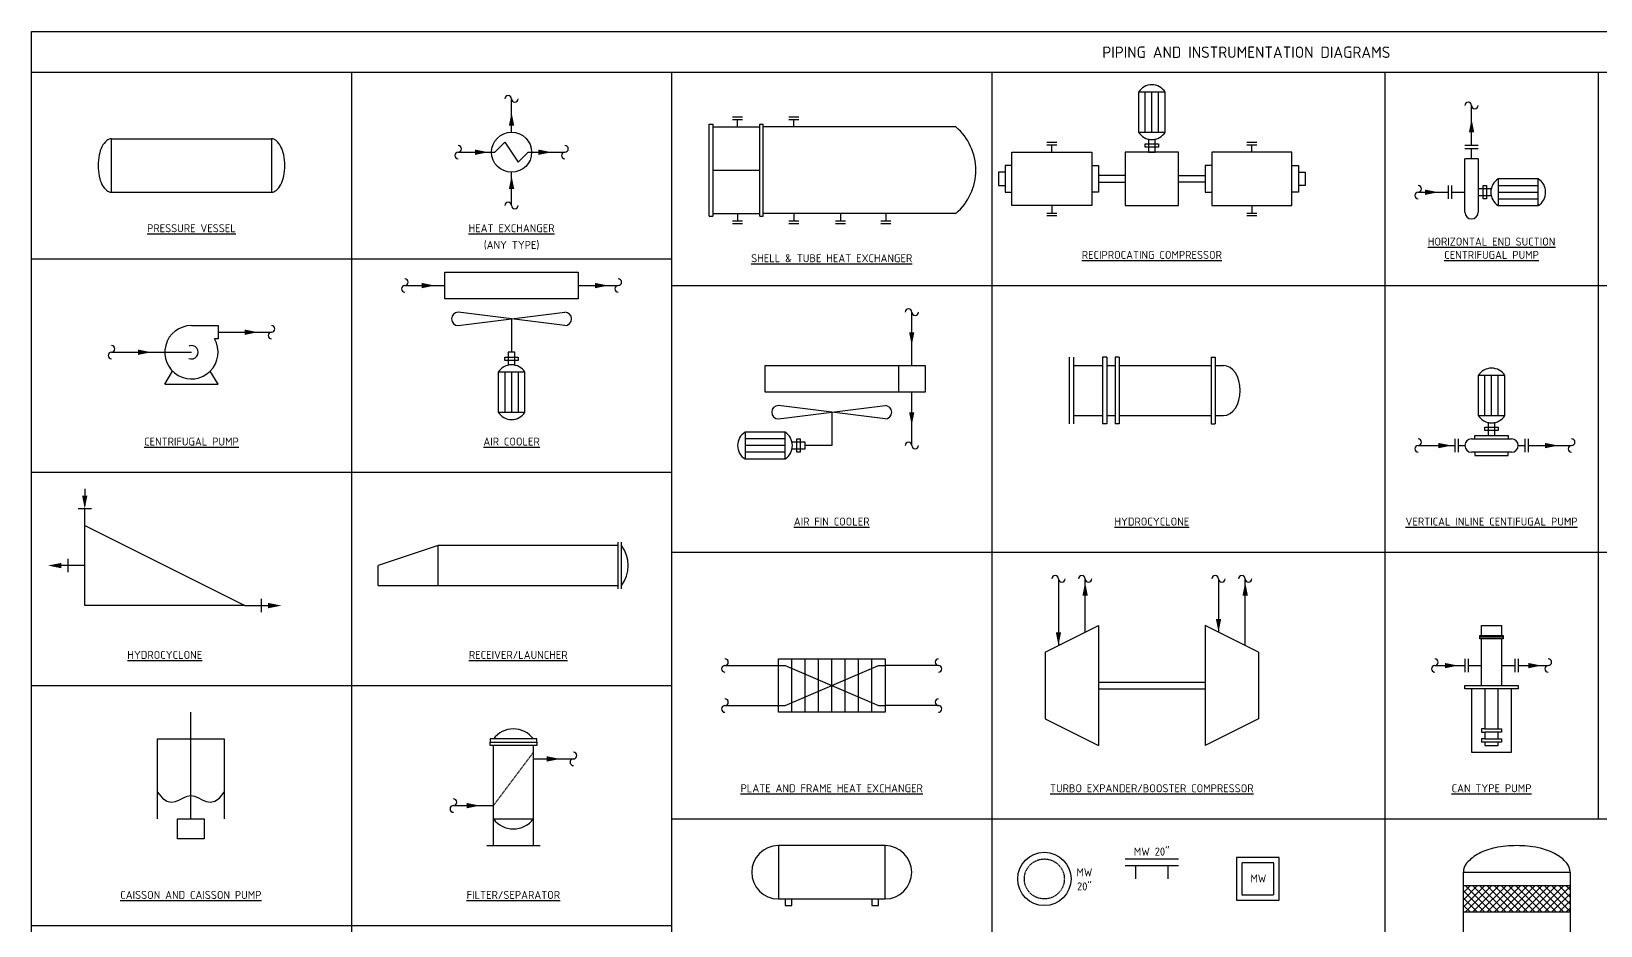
# Model space of a CAD drawing. Header units: millimetres. Extents: x 5058 to 5969, y 3741 to 4532.
# Drawn here: x 5058 to 5646, y 4196 to 4532 of the extents above; entities that cross this region are included whole.
import ezdxf
from ezdxf.enums import TextEntityAlignment as Align

# ---------------------------------------------------------------- set-up
doc = ezdxf.new("R2010")
doc.units = ezdxf.units.MM
doc.linetypes.add('CENTER2', pattern=[1.125, 0.75, -0.125, 0.125, -0.125])
doc.linetypes.add('HIDDEN', pattern=[0.375, 0.25, -0.125])
for name, color, linetype in [('EQUIP', 3, 'Continuous'), ('INST', 2, 'Continuous'), ('MINOR', 1, 'Continuous'), ('PID', 2, 'Continuous'), ('text', 3, 'Continuous'), ('TEXT_10', 2, 'Continuous')]:
    doc.layers.add(name, color=color, linetype=linetype)
doc.styles.add('X1', font='iso3098b.shx', dxfattribs={"height": 0.125})

# ---------------------------------------------------------------- blocks, each defined once
blk = doc.blocks.new('FLG')
at = {"color": 0}
blk.add_line((0, 0.25), (0, -0.25), dxfattribs=at)

msp = doc.modelspace()

# ---------------------------------------------------------------- hatches: boundary and pattern name
h = msp.add_hatch()
h.set_pattern_fill('ANSI37', color=256, scale=0.6)
h.set_pattern_definition([(45, (1870.4389, 2839.1408), (-1.3470384, 1.3470384), []), (135, (1870.4389, 2839.1408), (-1.3470384, -1.3470384), [])])
h.paths.add_polyline_path([(5634.69, 4211.39), (5594.69, 4211.39), (5594.69, 4201.39), (5634.69, 4201.39)])

# ---------------------------------------------------------------- linework, layer by layer
at = {"linetype": 'Continuous'}
for p, q in [((5057.9, 4516.4), (5968.74, 4516.4)), ((5177.9, 4516.4), (5177.9, 3998.9)), ((5297.9, 4516.4), (5297.9, 3998.9)), ((5417.9, 4516.4), (5417.9, 3998.9)), ((5565.25, 4516.4), (5565.25, 3998.9)), ((5645.25, 4516.4), (5645.25, 4236.4)), ((5057.9, 4446.4), (5297.9, 4446.4)), ((5297.9, 4436.4), (5968.74, 4436.4)), ((5057.9, 4366.4), (5297.9, 4366.4)), ((5297.9, 4336.4), (5968.74, 4336.4)), ((5057.9, 4286.4), (5297.9, 4286.4)), ((5117.69, 4236.4), (5117.69, 4276.4)), ((5297.9, 4236.4), (5968.74, 4236.4)), ((5057.9, 4196.4), (5297.9, 4196.4))]:
    msp.add_line(p, q, dxfattribs=at)
msp.add_lwpolyline([(5968.74, 3998.9), (5057.9, 3998.9), (5057.9, 4531.72), (5968.74, 4531.72)], close=True, dxfattribs=at)
msp.add_lwpolyline([(5105.19, 4246.4), (5107.01, 4244.2), (5108.73, 4243.04), (5110.36, 4242.71), (5111.91, 4242.97), (5113.41, 4243.57), (5114.86, 4244.29), (5116.28, 4244.9), (5117.69, 4245.15), (5119.1, 4244.9), (5120.52, 4244.29), (5121.98, 4243.57), (5123.47, 4242.97), (5125.03, 4242.71), (5126.66, 4243.04), (5128.37, 4244.2), (5130.19, 4246.4)], dxfattribs=at)
at = {"layer": 'EQUIP'}
for p, q in [((5472.9, 4508.9), (5472.9, 4493.9)), ((5482.9, 4508.9), (5472.9, 4508.9)), ((5482.9, 4493.9), (5482.9, 4508.9)), ((5312, 4462.47), (5312, 4496.89)), ((5312, 4496.89), (5313.35, 4496.89)), ((5313.35, 4496.89), (5313.35, 4462.47)), ((5313.35, 4495.88), (5330.9, 4495.88)), ((5330.9, 4462.47), (5330.9, 4496.89)), ((5330.9, 4496.89), (5332.25, 4496.89)), ((5332.25, 4462.47), (5332.25, 4496.89)), ((5404.48, 4495.88), (5332.25, 4495.88)), ((5472.9, 4493.9), (5482.9, 4493.9)), ((5476.65, 4491.4), (5476.65, 4486.4)), ((5479.15, 4486.4), (5479.15, 4491.4)), ((5476.65, 4486.4), (5479.15, 4486.4)), ((5607.75, 4476.4), (5607.75, 4466.4)), ((5622.75, 4476.4), (5607.75, 4476.4)), ((5622.75, 4466.4), (5622.75, 4476.4)), ((5600.25, 4472.65), (5600.25, 4470.15)), ((5605.25, 4472.65), (5600.25, 4472.65)), ((5600.25, 4470.15), (5605.25, 4470.15)), ((5607.75, 4466.4), (5622.75, 4466.4)), ((5312, 4462.47), (5313.35, 4462.47)), ((5313.35, 4463.48), (5330.9, 4463.48)), ((5330.9, 4462.47), (5332.25, 4462.47)), ((5404.48, 4463.48), (5332.25, 4463.48)), ((5212.9, 4441.4), (5262.9, 4441.4)), ((5212.9, 4431.4), (5212.9, 4441.4)), ((5262.9, 4431.4), (5212.9, 4431.4)), ((5257.9, 4421.4), (5217.9, 4426.4)), ((5217.9, 4421.4), (5257.9, 4426.4)), ((5117.9, 4421.4), (5127.9, 4421.4)), ((5127.9, 4421.4), (5127.9, 4416.4)), ((5127.9, 4416.4), (5126.56, 4416.4)), ((5117.9, 4411.4), (5117.91, 4411.4)), ((5236.65, 4411.4), (5236.65, 4406.4)), ((5239.15, 4411.4), (5236.65, 4411.4)), ((5239.15, 4406.4), (5239.15, 4411.4)), ((5332.9, 4406.4), (5382.9, 4406.4)), ((5332.9, 4396.4), (5332.9, 4406.4)), ((5382.9, 4406.4), (5382.9, 4396.4)), ((5464.15, 4409.53), (5464.15, 4384.53)), ((5465.71, 4409.53), (5464.15, 4409.53)), ((5465.71, 4409.53), (5465.71, 4384.53)), ((5465.71, 4406.4), (5500.09, 4406.4)), ((5500.09, 4409.53), (5500.09, 4384.53)), ((5500.09, 4409.53), (5501.65, 4409.53)), ((5501.65, 4409.53), (5501.65, 4384.53)), ((5501.65, 4406.4), (5504.78, 4406.4)), ((5107.9, 4399.4), (5110.83, 4404.33)), ((5127.9, 4399.4), (5124.97, 4404.33)), ((5232.9, 4403.9), (5232.9, 4388.9)), ((5242.9, 4403.9), (5232.9, 4403.9)), ((5242.9, 4388.9), (5242.9, 4403.9)), ((5600.25, 4402.65), (5600.25, 4387.65)), ((5610.25, 4402.65), (5600.25, 4402.65)), ((5610.25, 4387.65), (5610.25, 4402.65)), ((5107.9, 4399.4), (5127.9, 4399.4)), ((5382.9, 4396.4), (5332.9, 4396.4)), ((5232.9, 4388.9), (5242.9, 4388.9)), ((5337.9, 4386.4), (5377.9, 4391.4)), ((5377.9, 4386.4), (5337.9, 4391.4)), ((5465.71, 4384.53), (5464.15, 4384.53)), ((5465.71, 4387.65), (5500.09, 4387.65)), ((5500.09, 4384.53), (5501.65, 4384.53)), ((5501.65, 4387.65), (5504.78, 4387.65)), ((5600.25, 4387.65), (5610.25, 4387.65)), ((5604, 4385.15), (5604, 4380.15)), ((5606.5, 4380.15), (5606.5, 4385.15)), ((5340.4, 4381.4), (5325.4, 4381.4)), ((5325.4, 4381.4), (5325.4, 4371.4)), ((5340.4, 4371.4), (5340.4, 4381.4)), ((5347.9, 4377.65), (5342.9, 4377.65)), ((5347.9, 4375.15), (5347.9, 4377.65)), ((5604, 4380.15), (5606.5, 4380.15)), ((5325.4, 4371.4), (5340.4, 4371.4)), ((5342.9, 4375.15), (5347.9, 4375.15)), ((5210.4, 4338.9), (5187.9, 4331.4)), ((5210.4, 4323.9), (5210.4, 4338.9)), ((5277.9, 4338.9), (5210.4, 4338.9)), ((5277.9, 4322.65), (5277.9, 4340.15)), ((5279.15, 4322.65), (5279.15, 4340.15)), ((5187.9, 4323.9), (5187.9, 4331.4)), ((5187.9, 4323.9), (5277.9, 4323.9)), ((5437.9, 4298.9), (5457.9, 4308.9)), ((5457.9, 4308.9), (5457.9, 4263.9)), ((5497.9, 4308.9), (5497.9, 4263.9)), ((5517.9, 4298.9), (5497.9, 4308.9)), ((5437.9, 4298.9), (5437.9, 4273.9)), ((5517.9, 4298.9), (5517.9, 4273.9)), ((5437.9, 4273.9), (5457.9, 4263.9)), ((5517.9, 4273.9), (5497.9, 4263.9)), ((5467.84, 4218.9), (5487.84, 4218.9)), ((5471.84, 4213.9), (5471.84, 4218.9)), ((5483.84, 4218.9), (5483.84, 4213.9)), ((5525.64, 4221.89), (5509.64, 4221.89)), ((5509.64, 4221.89), (5509.64, 4205.89)), ((5525.64, 4205.89), (5525.64, 4221.89)), ((5509.64, 4205.89), (5525.64, 4205.89))]:
    msp.add_line(p, q, dxfattribs=at)
at = {"layer": 'EQUIP', "color": 2, "linetype": 'Continuous'}
for p, q in [((5475.4, 4493.9), (5475.4, 4508.9)), ((5477.9, 4493.9), (5477.9, 4508.9)), ((5480.4, 4493.9), (5480.4, 4508.9)), ((5607.75, 4473.9), (5622.75, 4473.9)), ((5607.75, 4471.4), (5622.75, 4471.4)), ((5607.75, 4468.9), (5622.75, 4468.9)), ((5235.4, 4403.9), (5235.4, 4388.9)), ((5237.9, 4403.9), (5237.9, 4388.9)), ((5240.4, 4403.9), (5240.4, 4388.9)), ((5602.75, 4387.65), (5602.75, 4402.65)), ((5605.25, 4387.65), (5605.25, 4402.65)), ((5607.75, 4387.65), (5607.75, 4402.65)), ((5340.4, 4378.9), (5325.4, 4378.9)), ((5340.4, 4376.4), (5325.4, 4376.4)), ((5340.4, 4373.9), (5325.4, 4373.9))]:
    msp.add_line(p, q, dxfattribs=at)
at = {"layer": 'EQUIP', "linetype": 'Continuous'}
for p, q in [((5087.9, 4491.4), (5147.9, 4491.4)), ((5487.9, 4486.4), (5467.9, 4486.4)), ((5467.9, 4486.4), (5467.9, 4466.4)), ((5487.9, 4466.4), (5487.9, 4486.4)), ((5595.25, 4463.9), (5595.25, 4483.9)), ((5600.25, 4483.9), (5595.25, 4483.9)), ((5600.25, 4483.9), (5600.25, 4463.9)), ((5467.9, 4477.65), (5457.9, 4477.65)), ((5487.9, 4477.65), (5497.9, 4477.65)), ((5087.9, 4471.4), (5147.9, 4471.4)), ((5457.9, 4475.15), (5467.9, 4475.15)), ((5497.9, 4475.15), (5487.9, 4475.15)), ((5467.9, 4466.4), (5487.9, 4466.4)), ((5262.9, 4441.4), (5262.9, 4431.4)), ((5237.9, 4423.9), (5237.9, 4411.4)), ((5382.9, 4406.4), (5392.9, 4406.4)), ((5392.9, 4406.4), (5392.9, 4396.4)), ((5392.9, 4396.4), (5382.9, 4396.4)), ((5357.9, 4388.9), (5357.9, 4376.4)), ((5357.9, 4376.4), (5347.9, 4376.4)), ((5597.75, 4378.9), (5612.75, 4378.9)), ((5599, 4380.15), (5611.5, 4380.15)), ((5599, 4378.9), (5599, 4380.15)), ((5611.5, 4380.15), (5611.5, 4378.9)), ((5612.75, 4373.9), (5597.75, 4373.9)), ((5599, 4373.9), (5599, 4372.65)), ((5599, 4372.65), (5611.5, 4372.65)), ((5611.5, 4372.65), (5611.5, 4373.9)), ((5457.9, 4287.65), (5497.9, 4287.65)), ((5457.9, 4285.15), (5497.9, 4285.15)), ((5105.19, 4236.4), (5105.19, 4266.4)), ((5105.19, 4266.4), (5130.19, 4266.4)), ((5130.19, 4266.4), (5130.19, 4236.4)), ((5602.75, 4270.15), (5601.5, 4270.15)), ((5601.5, 4270.15), (5601.5, 4268.9)), ((5601.5, 4268.9), (5602.75, 4268.9)), ((5601.5, 4266.4), (5601.5, 4265.15)), ((5602.75, 4266.4), (5601.5, 4266.4)), ((5609, 4265.15), (5601.5, 4265.15)), ((5607.75, 4270.15), (5609, 4270.15)), ((5609, 4268.9), (5607.75, 4268.9)), ((5607.75, 4266.4), (5609, 4266.4)), ((5609, 4270.15), (5609, 4268.9)), ((5609, 4266.4), (5609, 4265.15)), ((5231.07, 4226.4), (5231.07, 4263.9)), ((5246.07, 4226.4), (5246.07, 4263.9)), ((5112.69, 4236.4), (5122.69, 4236.4)), ((5112.69, 4228.9), (5112.69, 4236.4)), ((5122.69, 4236.4), (5122.69, 4228.9)), ((5231.07, 4236.4), (5246.07, 4236.4)), ((5122.69, 4228.9), (5112.69, 4228.9)), ((5228.57, 4226.4), (5248.57, 4226.4)), ((5467.84, 4221.4), (5487.84, 4221.4)), ((5594.69, 4113.32), (5594.69, 4216.39)), ((5634.69, 4216.39), (5634.69, 4118.36)), ((5594.69, 4211.39), (5634.69, 4211.39)), ((5634.69, 4201.39), (5594.69, 4201.39))]:
    msp.add_line(p, q, dxfattribs=at)
at = {"layer": 'EQUIP', "color": 2}
for p, q in [((5475.4, 4489.53), (5480.4, 4489.53)), ((5475.4, 4488.28), (5475.4, 4489.53)), ((5480.4, 4488.28), (5475.4, 4488.28)), ((5480.4, 4489.53), (5480.4, 4488.28)), ((5602.12, 4473.9), (5603.37, 4473.9)), ((5602.12, 4468.9), (5602.12, 4473.9)), ((5603.37, 4473.9), (5603.37, 4468.9)), ((5603.37, 4468.9), (5602.12, 4468.9)), ((5235.4, 4409.53), (5240.4, 4409.53)), ((5235.4, 4408.28), (5235.4, 4409.53)), ((5240.4, 4408.28), (5235.4, 4408.28)), ((5240.4, 4409.53), (5240.4, 4408.28)), ((5602.75, 4383.28), (5607.75, 4383.28)), ((5602.75, 4382.03), (5602.75, 4383.28)), ((5607.75, 4383.28), (5607.75, 4382.03)), ((5344.78, 4373.9), (5344.78, 4378.9)), ((5344.78, 4378.9), (5346.03, 4378.9)), ((5346.03, 4378.9), (5346.03, 4373.9)), ((5607.75, 4382.03), (5602.75, 4382.03)), ((5346.03, 4373.9), (5344.78, 4373.9))]:
    msp.add_line(p, q, dxfattribs=at)
at = {"layer": 'EQUIP', "color": 7, "linetype": 'HIDDEN'}
for p, q in [((5313.35, 4479.68), (5330.9, 4479.68)), ((5246.07, 4261.4), (5231.07, 4241.4)), ((5523.64, 4219.89), (5511.64, 4219.89)), ((5511.64, 4219.89), (5511.64, 4207.89)), ((5523.64, 4207.89), (5523.64, 4219.89)), ((5511.64, 4207.89), (5523.64, 4207.89))]:
    msp.add_line(p, q, dxfattribs=at)
at = {"layer": 'EQUIP', "linetype": 'CENTER2'}
for p, q in [((5446.96, 4409.53), (5446.96, 4384.53)), ((5448.53, 4409.53), (5448.53, 4384.53)), ((5448.53, 4406.4), (5459.46, 4406.4)), ((5459.46, 4409.53), (5459.46, 4384.53)), ((5461.03, 4409.53), (5459.46, 4409.53)), ((5461.03, 4409.53), (5461.03, 4384.53)), ((5461.03, 4406.4), (5464.15, 4406.4)), ((5448.53, 4387.65), (5459.46, 4387.65)), ((5461.03, 4384.53), (5459.46, 4384.53)), ((5461.03, 4387.65), (5464.15, 4387.65))]:
    msp.add_line(p, q, dxfattribs=at)
at = {"layer": 'EQUIP', "color": 7}
for p, q in [((5342.9, 4276.4), (5342.9, 4296.4)), ((5347.9, 4276.4), (5347.9, 4296.4)), ((5352.9, 4276.4), (5352.9, 4296.4)), ((5357.9, 4276.4), (5357.9, 4296.4)), ((5362.9, 4276.4), (5362.9, 4296.4)), ((5367.9, 4276.4), (5367.9, 4296.4)), ((5372.9, 4276.4), (5372.9, 4296.4)), ((5337.9, 4293.9), (5340.4, 4293.9)), ((5340.4, 4293.9), (5375.4, 4278.9)), ((5340.4, 4278.9), (5375.4, 4293.9)), ((5375.4, 4293.9), (5377.9, 4293.9)), ((5337.9, 4278.9), (5340.4, 4278.9)), ((5375.4, 4278.9), (5377.9, 4278.9))]:
    msp.add_line(p, q, dxfattribs=at)
at = {"layer": 'EQUIP', "color": 7, "linetype": 'Continuous'}
for p, q in [((5340.4, 4206.4), (5340.4, 4203.9)), ((5342.9, 4203.9), (5342.9, 4206.4)), ((5372.9, 4206.4), (5372.9, 4203.9)), ((5375.4, 4203.9), (5375.4, 4206.4)), ((5340.4, 4203.9), (5342.9, 4203.9)), ((5372.9, 4203.9), (5375.4, 4203.9))]:
    msp.add_line(p, q, dxfattribs=at)
at = {"layer": 'EQUIP'}
for points in [[(5087.9, 4471.4), (5087.9, 4491.4, 0.174705), (5086.21, 4490.79, 0.104203), (5084.37, 4488.47, 0.064948), (5083.32, 4485.45, 0.051099), (5082.9, 4481.4, 0.051099), (5083.32, 4477.36, 0.064948), (5084.37, 4474.33, 0.104203), (5086.21, 4472.01, 0.174705)], [(5147.9, 4491.4), (5147.9, 4471.4, 0.174705), (5149.6, 4472.01, 0.104203), (5151.44, 4474.33, 0.064948), (5152.49, 4477.36, 0.051099), (5152.9, 4481.4, 0.051099), (5152.49, 4485.45, 0.064948), (5151.44, 4488.47, 0.104203), (5149.6, 4490.79, 0.174705)], [(5594.69, 4216.39), (5634.69, 4216.39, 0.174705), (5633.47, 4219.77, 0.104203), (5628.83, 4223.46, 0.064948), (5622.78, 4225.56, 0.051099), (5614.69, 4226.39, 0.051099), (5606.6, 4225.56, 0.064948), (5600.55, 4223.46, 0.104203), (5595.91, 4219.77, 0.174705)]]:
    msp.add_lwpolyline(points, format="xyb", close=True, dxfattribs=at)
at = {"layer": 'EQUIP', "linetype": 'Continuous'}
for points in [[(5455.4, 4486.4), (5455.4, 4466.4), (5425.4, 4466.4), (5425.4, 4486.4), (5455.4, 4486.4)], [(5500.4, 4486.4), (5500.4, 4466.4), (5530.4, 4466.4), (5530.4, 4486.4), (5500.4, 4486.4)], [(5422.9, 4478.9), (5420.4, 4478.9), (5420.4, 4473.9), (5422.9, 4473.9)], [(5425.4, 4481.4), (5422.9, 4481.4), (5422.9, 4471.4), (5425.4, 4471.4)], [(5455.4, 4481.4), (5457.9, 4481.4), (5457.9, 4471.4), (5455.4, 4471.4)], [(5500.4, 4481.4), (5497.9, 4481.4), (5497.9, 4471.4), (5500.4, 4471.4)], [(5530.4, 4481.4), (5532.9, 4481.4), (5532.9, 4471.4), (5530.4, 4471.4)], [(5532.9, 4478.9), (5535.4, 4478.9), (5535.4, 4473.9), (5532.9, 4473.9)], [(5137.9, 4316.4), (5077.9, 4316.4), (5077.9, 4346.4), (5137.9, 4316.4)], [(5601.5, 4305.15), (5601.5, 4308.9), (5609, 4308.9), (5609, 4305.15)], [(5600.87, 4305.15), (5609.62, 4305.15), (5609.62, 4304.53), (5600.87, 4304.53), (5600.87, 4305.15)], [(5609.62, 4304.53), (5609.62, 4303.9), (5600.87, 4303.9), (5600.87, 4304.53)], [(5601.5, 4286.4), (5601.5, 4303.9)], [(5609, 4303.9), (5609, 4286.4)], [(5337.9, 4296.4), (5377.9, 4296.4), (5377.9, 4276.4), (5337.9, 4276.4), (5337.9, 4296.4)], [(5597.75, 4285.15), (5597.75, 4261.4), (5612.75, 4261.4), (5612.75, 4285.15)], [(5602.75, 4285.15), (5602.75, 4270.15), (5607.75, 4270.15), (5607.75, 4285.15)], [(5247.32, 4265.15), (5247.32, 4266.4), (5229.82, 4266.4), (5229.82, 4265.15), (5247.32, 4265.15), (5247.32, 4263.9), (5229.82, 4263.9), (5229.82, 4265.15)], [(5607.75, 4268.9), (5602.75, 4268.9), (5602.75, 4266.4), (5607.75, 4266.4), (5607.75, 4268.9)], [(5602.75, 4265.15), (5602.75, 4263.9), (5607.75, 4263.9), (5607.75, 4265.15)], [(5337.9, 4206.4), (5377.9, 4206.4), (5377.9, 4226.4), (5337.9, 4226.4), (5337.9, 4206.4)]]:
    msp.add_lwpolyline(points, dxfattribs=at)
msp.add_lwpolyline([(5615.25, 4285.15), (5595.25, 4285.15), (5595.25, 4286.4), (5615.25, 4286.4)], close=True, dxfattribs=at)
msp.add_circle((5437.61, 4213.9), 10, dxfattribs=at)
at = {"layer": 'EQUIP', "color": 7, "linetype": 'HIDDEN'}
msp.add_circle((5437.61, 4213.9), 7.5, dxfattribs=at)
at = {"layer": 'EQUIP'}
for centre, radius, start, end in [((5477.9, 4505.78), 5.9, 32.00538, 147.99462), ((5477.9, 4497.03), 5.9, 212.00538, 327.99462), ((5610.87, 4471.4), 5.9, 122.00538, 237.99462), ((5619.62, 4471.4), 5.9, 302.00538, 57.99462), ((5217.9, 4423.9), 2.5, 90, 270), ((5257.9, 4423.9), 2.5, 270, 90), ((5117.9, 4411.4), 10, 90, 30), ((5117.9, 4411.4), 2.5, 246.42182, 113.57818), ((5237.9, 4400.78), 5.9, 32.00538, 147.99462), ((5605.25, 4399.53), 5.9, 32.00538, 147.99462), ((5237.9, 4392.03), 5.9, 212.00538, 327.99462), ((5337.9, 4388.9), 2.5, 90, 270), ((5377.9, 4388.9), 2.5, 270, 90), ((5605.25, 4390.78), 5.9, 212.00538, 327.99462), ((5328.53, 4376.4), 5.9, 122.00538, 237.99462), ((5337.28, 4376.4), 5.9, 302.00538, 57.99462), ((5269.15, 4331.4), 12.5, 323.1301, 36.8699)]:
    msp.add_arc(centre, radius, start, end, dxfattribs=at)
at = {"layer": 'EQUIP', "linetype": 'Continuous'}
for centre, radius, start, end in [((5390.52, 4479.68), 21.39, 310.75287, 49.24713), ((5597.75, 4463.9), 2.5, 180, 0), ((5597.75, 4376.4), 2.5, 90, 270), ((5612.75, 4376.4), 2.5, 270, 90), ((5238.57, 4260.78), 9.37, 36.8699, 143.1301), ((5238.57, 4242.03), 9.37, 216.8699, 323.1301), ((5337.9, 4216.4), 10, 90, 270), ((5377.9, 4216.4), 10, 270, 90)]:
    msp.add_arc(centre, radius, start, end, dxfattribs=at)
at = {"layer": 'EQUIP'}
msp.add_ellipse((5504.78, 4397.03), major_axis=(0, 9.38), ratio=0.666667, start_param=3.141593, end_param=6.283185, dxfattribs=at)
at = {"layer": 'INST', "linetype": 'Continuous'}
for p, q in [((5231.65, 4486.4), (5235.4, 4490.15)), ((5235.4, 4490.15), (5240.4, 4482.65)), ((5240.4, 4482.65), (5244.15, 4486.4))]:
    msp.add_line(p, q, dxfattribs=at)
msp.add_circle((5237.9, 4486.4), 7.5, dxfattribs=at)
at = {"layer": 'MINOR', "linetype": 'Continuous'}
for p, q in [((5237.9, 4493.9), (5237.9, 4506.4)), ((5597.75, 4488.9), (5597.75, 4503.9)), ((5217.9, 4486.4), (5231.65, 4486.4)), ((5244.15, 4486.4), (5257.9, 4486.4)), ((5597.75, 4483.9), (5597.75, 4487.65)), ((5237.9, 4466.4), (5237.9, 4478.9)), ((5577.75, 4471.4), (5589, 4471.4)), ((5590.25, 4471.4), (5595.25, 4471.4)), ((5197.9, 4436.4), (5212.9, 4436.4)), ((5262.9, 4436.4), (5277.9, 4436.4)), ((5387.9, 4406.4), (5387.9, 4426.4)), ((5127.9, 4418.9), (5147.9, 4418.9)), ((5087.9, 4411.4), (5117.9, 4411.4)), ((5387.9, 4376.4), (5387.9, 4396.4)), ((5577.75, 4376.4), (5591.5, 4376.4)), ((5592.75, 4376.4), (5595.25, 4376.4)), ((5615.25, 4376.4), (5617.75, 4376.4)), ((5619, 4376.4), (5635.25, 4376.4)), ((5442.9, 4326.4), (5442.9, 4301.4)), ((5452.9, 4306.4), (5452.9, 4326.4)), ((5502.9, 4326.4), (5502.9, 4306.4)), ((5512.9, 4301.4), (5512.9, 4326.4)), ((5317.9, 4293.9), (5337.9, 4293.9)), ((5397.9, 4293.9), (5377.9, 4293.9)), ((5584, 4293.9), (5595.25, 4293.9)), ((5596.5, 4293.9), (5601.5, 4293.9)), ((5609, 4293.9), (5614, 4293.9)), ((5615.25, 4293.9), (5626.5, 4293.9)), ((5317.9, 4278.9), (5337.9, 4278.9)), ((5397.9, 4278.9), (5377.9, 4278.9)), ((5246.07, 4258.9), (5261.07, 4258.9)), ((5216.07, 4241.4), (5231.07, 4241.4))]:
    msp.add_line(p, q, dxfattribs=at)
at = {"layer": 'MINOR'}
for p, q in [((5077.9, 4360.15), (5077.9, 4353.9)), ((5077.9, 4346.4), (5077.9, 4352.65)), ((5071.65, 4331.4), (5065.4, 4331.4)), ((5077.9, 4331.4), (5071.65, 4331.4)), ((5137.9, 4316.4), (5144.15, 4316.4)), ((5144.15, 4316.4), (5150.4, 4316.4))]:
    msp.add_line(p, q, dxfattribs=at)
at = {"layer": 'PID', "linetype": 'Continuous'}
for p, q in [((5320.67, 4499.63), (5324.42, 4499.63)), ((5341.85, 4499.63), (5345.6, 4499.63)), ((5438.53, 4490.15), (5442.28, 4490.15)), ((5513.53, 4490.15), (5517.28, 4490.15)), ((5320.67, 4459.73), (5324.42, 4459.73)), ((5341.85, 4459.73), (5345.6, 4459.73)), ((5359.3, 4459.73), (5363.05, 4459.73)), ((5376.33, 4459.73), (5380.08, 4459.73)), ((5438.53, 4462.65), (5442.28, 4462.65)), ((5513.53, 4462.65), (5517.28, 4462.65))]:
    msp.add_line(p, q, dxfattribs=at)
at = {"layer": 'PID'}
for p, q in [((5320.67, 4498.69), (5324.42, 4498.69)), ((5322.55, 4495.88), (5322.55, 4498.69)), ((5341.85, 4498.69), (5345.6, 4498.69)), ((5343.73, 4495.88), (5343.73, 4498.69)), ((5438.53, 4489.22), (5442.28, 4489.22)), ((5440.4, 4486.4), (5440.4, 4489.22)), ((5513.53, 4489.22), (5517.28, 4489.22)), ((5515.4, 4486.4), (5515.4, 4489.22)), ((5440.4, 4466.4), (5440.4, 4463.59)), ((5515.4, 4466.4), (5515.4, 4463.59)), ((5320.67, 4460.67), (5324.42, 4460.67)), ((5322.55, 4463.48), (5322.55, 4460.67)), ((5341.85, 4460.67), (5345.6, 4460.67)), ((5343.73, 4463.48), (5343.73, 4460.67)), ((5359.3, 4460.67), (5363.05, 4460.67)), ((5361.17, 4463.48), (5361.17, 4460.67)), ((5376.33, 4460.67), (5380.08, 4460.67)), ((5378.2, 4463.48), (5378.2, 4460.67)), ((5438.53, 4463.59), (5442.28, 4463.59)), ((5513.53, 4463.59), (5517.28, 4463.59)), ((5080.4, 4352.65), (5075.4, 4352.65)), ((5071.65, 4328.9), (5071.65, 4333.9)), ((5144.15, 4313.9), (5144.15, 4318.9))]:
    msp.add_line(p, q, dxfattribs=at)
for points in [[(5237.9, 4501.4, 0, 2, 0), (5237.9, 4496.4, 2, 2, 0)], [(5597.75, 4498.9, 0, 2, 0), (5597.75, 4493.9, 2, 2, 0)], [(5229.15, 4486.4, 0, 2, 0), (5224.15, 4486.4, 2, 2, 0)], [(5252.9, 4486.4, 0, 2, 0), (5247.9, 4486.4, 2, 2, 0)], [(5237.9, 4477.65, 0, 2, 0), (5237.9, 4472.65, 2, 2, 0)], [(5585.25, 4471.4, 0, 2, 0), (5580.25, 4471.4, 2, 2, 0)], [(5209.15, 4436.4, 0, 2, 0), (5204.15, 4436.4, 2, 2, 0)], [(5274.15, 4436.4, 0, 2, 0), (5269.15, 4436.4, 2, 2, 0)], [(5142.9, 4418.9, 0, 2, 0), (5137.9, 4418.9, 2, 2, 0)], [(5387.9, 4413.9, 0, 2, 0), (5387.9, 4418.9, 2, 2, 0)], [(5102.9, 4411.4, 0, 2, 0), (5097.9, 4411.4, 2, 2, 0)], [(5387.9, 4383.9, 0, 2, 0), (5387.9, 4388.9, 2, 2, 0)], [(5590.25, 4376.4, 0, 2, 0), (5585.25, 4376.4, 2, 2, 0)], [(5630.25, 4376.4, 0, 2, 0), (5625.25, 4376.4, 2, 2, 0)], [(5077.9, 4352.65, 0, 2, 0), (5077.9, 4357.65, 2, 2, 0)], [(5064.15, 4331.4, 0, 2, 0), (5069.15, 4331.4, 2, 2, 0)], [(5452.9, 4325.15, 0, 2, 0), (5452.9, 4320.15, 2, 2, 0)], [(5512.9, 4325.15, 0, 2, 0), (5512.9, 4320.15, 2, 2, 0)], [(5151.65, 4316.4, 0, 2, 0), (5146.65, 4316.4, 2, 2, 0)], [(5502.9, 4306.4, 0, 2, 0), (5502.9, 4311.4, 2, 2, 0)], [(5442.9, 4301.4, 0, 2, 0), (5442.9, 4306.4, 2, 2, 0)], [(5592.75, 4293.9, 0, 2, 0), (5587.75, 4293.9, 2, 2, 0)], [(5624, 4293.9, 0, 2, 0), (5619, 4293.9, 2, 2, 0)], [(5256.07, 4258.9, 0, 2, 0), (5251.07, 4258.9, 2, 2, 0)], [(5226.07, 4241.4, 0, 2, 0), (5221.07, 4241.4, 2, 2, 0)]]:
    msp.add_lwpolyline(points, format="xyseb", dxfattribs=at)
for centre, start, end in [((5236.65, 4506.4), 0, 180), ((5239.15, 4506.4), 180, 0), ((5596.5, 4503.9), 0, 180), ((5599, 4503.9), 180, 0), ((5217.9, 4487.65), 270, 90), ((5257.9, 4487.65), 270, 90), ((5217.9, 4485.15), 90, 270), ((5257.9, 4485.15), 90, 270), ((5577.75, 4470.15), 90, 270), ((5577.75, 4472.65), 270, 90), ((5236.65, 4466.4), 0, 180), ((5239.15, 4466.4), 180, 0), ((5197.9, 4435.15), 90, 270), ((5197.9, 4437.65), 270, 90), ((5277.9, 4435.15), 90, 270), ((5277.9, 4437.65), 270, 90), ((5386.65, 4426.4), 0, 180), ((5389.15, 4426.4), 180, 0), ((5147.9, 4417.65), 90, 270), ((5147.9, 4420.15), 270, 90), ((5087.9, 4412.65), 270, 90), ((5087.9, 4410.15), 90, 270), ((5386.65, 4376.4), 0, 180), ((5389.15, 4376.4), 180, 0), ((5577.75, 4375.15), 90, 270), ((5577.75, 4377.65), 270, 90), ((5635.25, 4375.15), 90, 270), ((5635.25, 4377.65), 270, 90), ((5441.65, 4326.4), 0, 180), ((5444.15, 4326.4), 180, 0), ((5451.65, 4326.4), 0, 180), ((5454.15, 4326.4), 180, 0), ((5501.65, 4326.4), 0, 180), ((5504.15, 4326.4), 180, 0), ((5511.65, 4326.4), 0, 180), ((5514.15, 4326.4), 180, 0), ((5317.9, 4295.15), 270, 90), ((5397.9, 4295.15), 90, 270), ((5584, 4295.15), 270, 90), ((5626.5, 4295.15), 270, 90), ((5317.9, 4292.65), 90, 270), ((5397.9, 4292.65), 270, 90), ((5584, 4292.65), 90, 270), ((5626.5, 4292.65), 90, 270), ((5317.9, 4277.65), 90, 270), ((5317.9, 4280.15), 270, 90), ((5397.9, 4280.15), 90, 270), ((5397.9, 4277.65), 270, 90), ((5261.07, 4257.65), 90, 270), ((5261.07, 4260.15), 270, 90), ((5216.07, 4240.15), 90, 270), ((5216.07, 4242.65), 270, 90)]:
    msp.add_arc(centre, 1.25, start, end, dxfattribs=at)

# ---------------------------------------------------------------- block references
at = {"layer": 'PID', "linetype": 'Continuous', "xscale": 10, "yscale": 10, "zscale": 10, "rotation": 270}
for p in [(5597.75, 4488.9), (5597.75, 4487.65)]:
    msp.add_blockref('FLG', p, dxfattribs=at)
at = {"layer": 'PID', "linetype": 'Continuous', "xscale": 10, "yscale": 10, "zscale": 10}
for p in [(5589, 4471.4), (5590.25, 4471.4), (5591.5, 4376.4), (5592.75, 4376.4), (5617.75, 4376.4), (5619, 4376.4), (5595.25, 4293.9), (5596.5, 4293.9), (5614, 4293.9), (5615.25, 4293.9)]:
    msp.add_blockref('FLG', p, dxfattribs=at)

# ---------------------------------------------------------------- texts
at = {"layer": 'text', "style": 'X1'}
msp.add_text('PIPING AND INSTRUMENTATION DIAGRAMS', height=4.275, dxfattribs=at).set_placement((5513.32, 4523.9), align=Align.MIDDLE)
at = {"layer": 'TEXT_10', "style": 'X1'}
for s, p in [('%%UPRESSURE VESSEL', (5117.9, 4456.4)), ('%%UHEAT EXCHANGER', (5237.9, 4456.4)), ('(ANY TYPE)', (5237.9, 4450.15)), ('%%UHORIZONTAL END SUCTION', (5605.25, 4451.38)), ('%%USHELL & TUBE HEAT EXCHANGER', (5357.9, 4445.15)), ('%%URECIPROCATING COMPRESSOR', (5477.9, 4446.4)), ('%%UCENTRIFUGAL PUMP', (5605.25, 4446.4)), ('%%UCENTRIFUGAL PUMP', (5117.9, 4376.4)), ('%%UAIR COOLER', (5237.9, 4376.4)), ('%%UAIR FIN COOLER', (5357.9, 4346.4)), ('%%UHYDROCYCLONE', (5477.9, 4346.4)), ('%%UVERTICAL INLINE CENTIFUGAL PUMP', (5605.25, 4346.4)), ('%%UHYDROCYCLONE', (5107.9, 4296.4)), ('%%URECEIVER/LAUNCHER', (5240.4, 4296.4)), ('%%UPLATE AND FRAME HEAT EXCHANGER', (5357.9, 4246.4)), ('%%UTURBO EXPANDER/BOOSTER COMPRESSOR', (5477.9, 4246.4)), ('%%UCAN TYPE PUMP', (5605.25, 4246.4)), ('MW 20"', (5477.84, 4222.65)), ('%%UCAISSON AND CAISSON PUMP', (5117.69, 4206.4)), ('%%UFILTER/SEPARATOR', (5238.57, 4206.4))]:
    msp.add_text(s, height=3, dxfattribs=at).set_placement(p, align=Align.CENTER)
for s, p in [('MW', (5452.61, 4216.4)), ('20"', (5452.61, 4211.4)), ('MW', (5517.82, 4214.08))]:
    msp.add_text(s, height=3, dxfattribs=at).set_placement(p, align=Align.MIDDLE)

doc.saveas('drawing.dxf')
